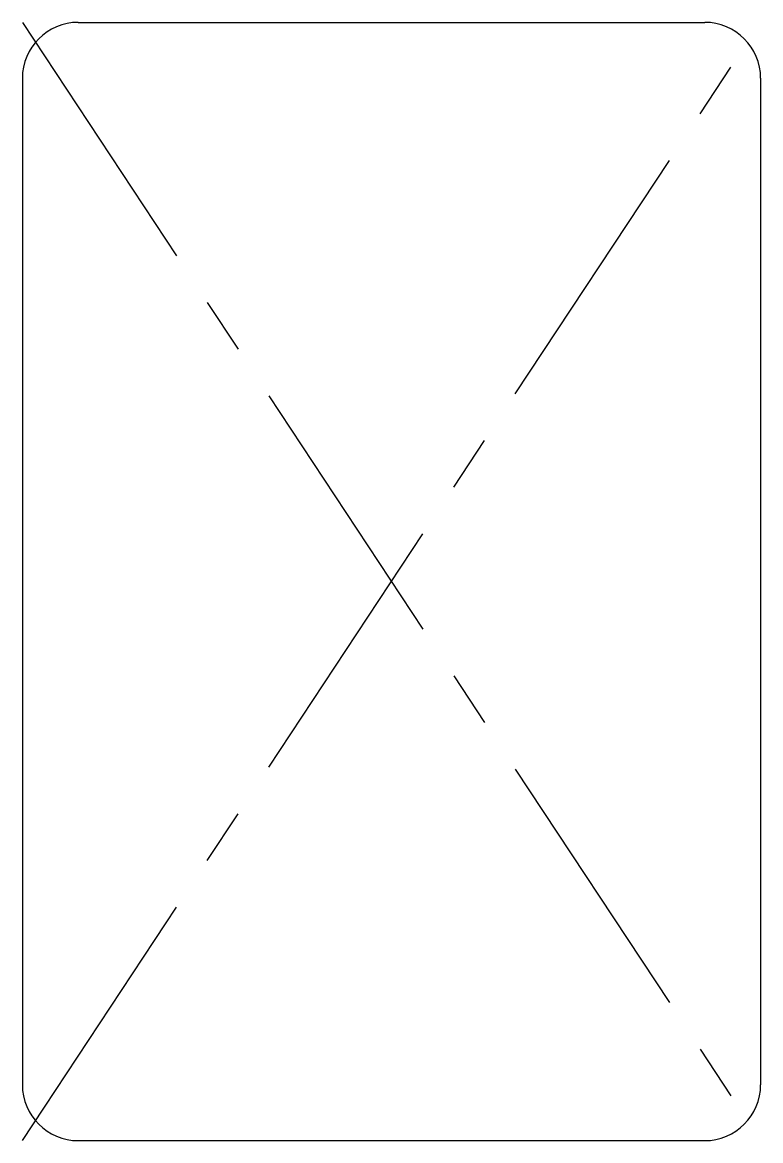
# Model space of a CAD drawing. Header units: inches. Extents: x -0.66 to 0.66, y -1 to 1.
import ezdxf

# ---------------------------------------------------------------- set-up
doc = ezdxf.new("R2010")
doc.units = ezdxf.units.IN
doc.header["$MEASUREMENT"] = 0
doc.header["$PDSIZE"] = -1
doc.linetypes.add('CENTERX2', pattern=[0.8, 0.5, -0.1, 0.1, -0.1])

msp = doc.modelspace()

# ---------------------------------------------------------------- linework, layer by layer
at = {"color": 7, "linetype": 'CENTERX2'}
for p, q in [((-0.66, 1), (0.66, -1)), ((-0.66, -1), (0.66, 1))]:
    msp.add_line(p, q, dxfattribs=at)
at = {"color": 7, "linetype": 'Continuous'}
for p, q in [((-0.56, 1), (0.56, 1)), ((-0.66, 0.9), (-0.66, -0.9)), ((0.66, 0.9), (0.66, -0.9)), ((-0.56, -1), (0.56, -1))]:
    msp.add_line(p, q, dxfattribs=at)
for centre, start, end in [((-0.56, 0.9), 90, 180), ((0.56, 0.9), 0, 90), ((-0.56, -0.9), 180, 270), ((0.56, -0.9), 270, 0)]:
    msp.add_arc(centre, 0.1, start, end, dxfattribs=at)
msp.add_point((0, 0), dxfattribs=at)

doc.saveas('drawing.dxf')
